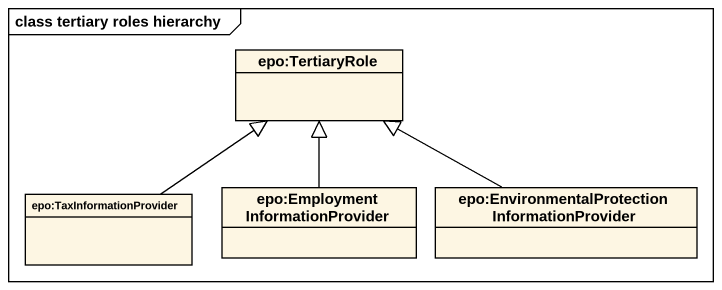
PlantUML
@startuml
mainframe class tertiary roles hierarchy
hide circle
hide empty members
class "epo:TertiaryRole" as epo_TertiaryRole
class "epo:TaxInformationProvider" as epo_TaxInformationProvider
class "epo:EmploymentInformationProvider" as epo_EmploymentInformationPro
class "epo:EnvironmentalProtectionInformationProvider" as epo_EnvironmentalProtectionI
epo_TaxInformationProvider -up-|> epo_TertiaryRole
epo_EmploymentInformationPro -up-|> epo_TertiaryRole
epo_EnvironmentalProtectionI -left-|> epo_TertiaryRole
@enduml
